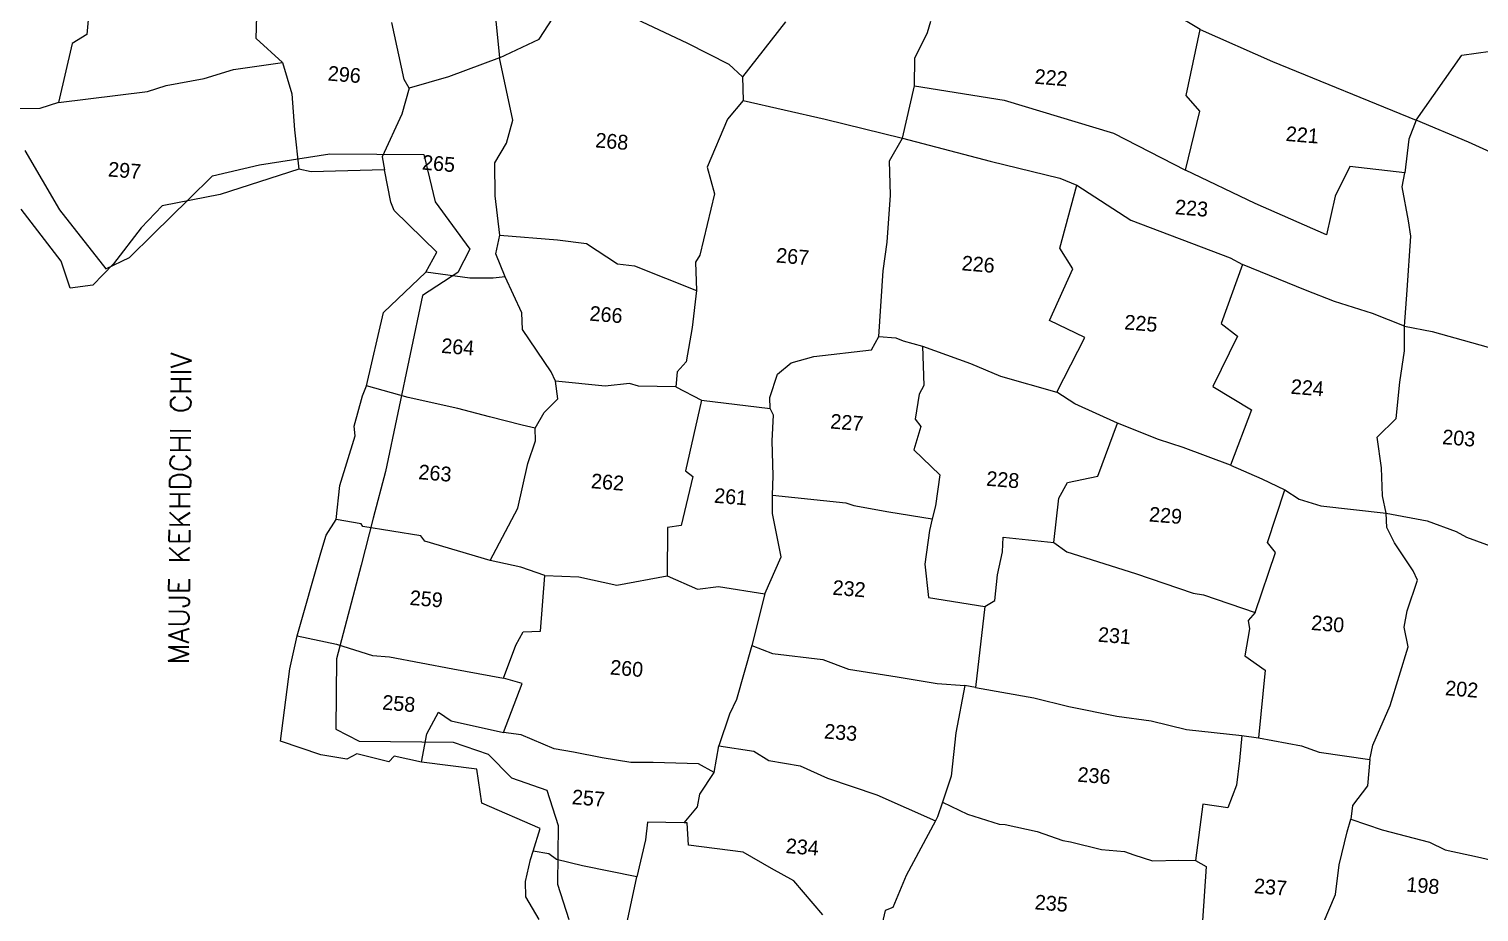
# Model space of a CAD drawing. Header units: metres. Extents: x 286999 to 289862, y 2087634 to 2091131.
# Drawn here: x 287755 to 288663, y 2089191 to 2089744 of the extents above; entities that cross this region are included whole.
import ezdxf
from ezdxf.enums import TextEntityAlignment as Align

# ---------------------------------------------------------------- set-up
doc = ezdxf.new("R2010")
doc.units = ezdxf.units.M
doc.header["$LTSCALE"] = 10
doc.header["$MEASUREMENT"] = 0
for name, color, linetype in [('POLY_PARCEL', 6, 'Continuous'), ('TEXT_MAPOUT', 7, 'Continuous'), ('TEXT_PARCEL', 7, 'Continuous'), ('V_BOUND_LINE', 7, 'Continuous'), ('VILLAGE BOUNDRY', 15, 'Continuous')]:
    doc.layers.add(name, color=color, linetype=linetype)
doc.styles.get("Standard").update_dxf_attribs({"font": 'simplex.shx'})
doc.styles.add('TEXT_MAP', font='')
doc.styles.get('TEXT_MAP').set_extended_font_data('Kruti Dev 050')

msp = doc.modelspace()

# ---------------------------------------------------------------- linework, layer by layer
at = {"layer": 'POLY_PARCEL'}
for p, q in [((288042.19, 2089799.16), (288049.61, 2089725.92)), ((287792.86, 2089761.25), (287791.15, 2089740.4)), ((288109.71, 2089762.35), (288167.3, 2089735.07)), ((287897.15, 2089738.07), (287897.49, 2089751.9)), ((287989.84, 2089712.2), (287982.08, 2089748.08)), ((288074.39, 2089737.53), (288083, 2089750.68)), ((288228.8, 2089748.38), (288201.77, 2089713.9)), ((288317.75, 2089741.63), (288319.77, 2089748.78)), ((288488.54, 2089743.52), (288472.3, 2089753.17)), ((287791.15, 2089740.4), (287781.98, 2089734.82)), ((287913.73, 2089722.85), (287897.15, 2089738.07)), ((288049.61, 2089725.92), (288074.39, 2089737.53)), ((288309.71, 2089725.66), (288317.75, 2089741.63)), ((288479.62, 2089702.28), (288488.54, 2089743.52)), ((288488.54, 2089743.52), (288533.67, 2089723.59)), ((287781.98, 2089734.82), (287773.41, 2089697.9)), ((288167.3, 2089735.07), (288193.16, 2089721.87)), ((288623.78, 2089686.91), (288652.28, 2089727.49)), ((288652.28, 2089727.49), (288670.31, 2089729.97)), ((287864.59, 2089713.01), (287882.88, 2089718.64)), ((287882.88, 2089718.64), (287913.73, 2089722.85)), ((287913.73, 2089722.85), (287919.46, 2089703.24)), ((288049.61, 2089725.92), (288017.72, 2089713.88)), ((288057.9, 2089686.83), (288049.61, 2089725.92)), ((288193.16, 2089721.87), (288201.77, 2089713.9)), ((288309.48, 2089708.26), (288309.71, 2089725.66)), ((288533.67, 2089723.59), (288623.78, 2089686.91)), ((287829.05, 2089704.83), (287840.85, 2089708.62)), ((287840.85, 2089708.62), (287864.59, 2089713.01)), ((287992.97, 2089706.8), (287989.84, 2089712.2)), ((288017.72, 2089713.88), (287992.97, 2089706.8)), ((288201.77, 2089713.9), (288202.15, 2089699.22)), ((287773.41, 2089697.9), (287829.05, 2089704.83)), ((287919.46, 2089703.24), (287921.24, 2089680.87)), ((287992.97, 2089706.8), (287988.47, 2089690.53)), ((288302.05, 2089675.6), (288309.48, 2089708.26)), ((288309.48, 2089708.26), (288365.67, 2089699.32)), ((288488.33, 2089692.45), (288479.62, 2089702.28)), ((287761.61, 2089694.12), (287715.99, 2089693.49)), ((287773.41, 2089697.9), (287761.61, 2089694.12)), ((287988.47, 2089690.53), (287975.98, 2089663.84)), ((288202.15, 2089699.22), (288192.28, 2089687.52)), ((288202.15, 2089699.22), (288253.49, 2089687.49)), ((288365.67, 2089699.32), (288434.11, 2089678.68)), ((288479.37, 2089655.57), (288488.33, 2089692.45)), ((288053.95, 2089672.5), (288057.9, 2089686.83)), ((288192.28, 2089687.52), (288179.59, 2089657.32)), ((288253.49, 2089687.49), (288302.05, 2089675.6)), ((288623.78, 2089686.91), (288619.24, 2089675.01)), ((288656.58, 2089673), (288623.78, 2089686.91)), ((287921.24, 2089680.87), (287923.84, 2089656.18)), ((288046.59, 2089660.04), (288053.95, 2089672.5)), ((288293.89, 2089661.42), (288302.05, 2089675.6)), ((288302.05, 2089675.6), (288356.99, 2089661.23)), ((288434.11, 2089678.68), (288479.37, 2089655.57)), ((288619.24, 2089675.01), (288616.71, 2089653.83)), ((288677.22, 2089663.78), (288656.58, 2089673)), ((287975.98, 2089663.84), (287977.63, 2089655.77)), ((288046.89, 2089639.42), (288046.59, 2089660.04)), ((288179.59, 2089657.32), (288184.24, 2089640.72)), ((288294.51, 2089639.99), (288293.89, 2089661.42)), ((288356.99, 2089661.23), (288400.5, 2089650.54)), ((288522.82, 2089634.59), (288479.37, 2089655.57)), ((288582.17, 2089657.85), (288573.12, 2089639.19)), ((288616.71, 2089653.83), (288582.17, 2089657.85)), ((288400.5, 2089650.54), (288411.23, 2089646.1)), ((288400.55, 2089606.72), (288411.23, 2089646.1)), ((288411.23, 2089646.1), (288445.1, 2089624.32)), ((288615.07, 2089645.11), (288616.71, 2089653.83)), ((288618.88, 2089623.81), (288615.07, 2089645.11)), ((288049.75, 2089614.86), (288046.89, 2089639.42)), ((288184.24, 2089640.72), (288175.1, 2089602.42)), ((288292.49, 2089610.46), (288294.51, 2089639.99)), ((288573.12, 2089639.19), (288567.58, 2089615.09)), ((288567.58, 2089615.09), (288522.82, 2089634.59)), ((288445.1, 2089624.32), (288507.35, 2089600.61)), ((288620.46, 2089614.18), (288618.88, 2089623.81)), ((288047.21, 2089603.19), (288049.75, 2089614.86)), ((288049.75, 2089614.86), (288085.96, 2089611.9)), ((288085.96, 2089611.9), (288104, 2089609.63)), ((288104, 2089609.63), (288123.57, 2089596.94)), ((288289.83, 2089592.46), (288292.49, 2089610.46)), ((288618.09, 2089580.32), (288620.46, 2089614.18)), ((288053.17, 2089588.84), (288047.21, 2089603.19)), ((288175.1, 2089602.42), (288172.32, 2089597.84)), ((288408.61, 2089593.78), (288400.55, 2089606.72)), ((288507.35, 2089600.61), (288514.93, 2089596.43)), ((288030.9, 2089587.89), (288003.38, 2089591.72)), ((288123.57, 2089596.94), (288134.16, 2089595.68)), ((288134.16, 2089595.68), (288172.92, 2089580.23)), ((288172.32, 2089597.84), (288172.92, 2089580.23)), ((288287.27, 2089551.48), (288289.83, 2089592.46)), ((288394.06, 2089561.32), (288408.61, 2089593.78)), ((288514.93, 2089596.43), (288501.61, 2089559.51)), ((288554.49, 2089580.32), (288514.93, 2089596.43)), ((288045.56, 2089587.88), (288030.9, 2089587.89)), ((288053.17, 2089588.84), (288045.56, 2089587.88)), ((288063.6, 2089566.21), (288053.17, 2089588.84)), ((288172.92, 2089580.23), (288170.23, 2089557.09)), ((288572.54, 2089573.3), (288554.49, 2089580.32)), ((288596.49, 2089565.8), (288572.54, 2089573.3)), ((288616.44, 2089557.83), (288618.09, 2089580.32)), ((288063.95, 2089555.7), (288063.6, 2089566.21)), ((288616.44, 2089557.83), (288596.49, 2089565.8)), ((288081.99, 2089529.28), (288063.95, 2089555.7)), ((288170.23, 2089557.09), (288166.49, 2089535.61)), ((288416.18, 2089550.79), (288394.06, 2089561.32)), ((288501.61, 2089559.51), (288511.74, 2089551.69)), ((288616.36, 2089542.39), (288616.44, 2089557.83)), ((288616.44, 2089557.83), (288633.81, 2089554.48)), ((288633.81, 2089554.48), (288716.71, 2089531.46)), ((288282.63, 2089543.15), (288287.27, 2089551.48)), ((288287.27, 2089551.48), (288297.9, 2089550.62)), ((288297.9, 2089550.62), (288302.49, 2089548.66)), ((288302.49, 2089548.66), (288314.5, 2089545.3)), ((288314.5, 2089545.3), (288344.52, 2089534.52)), ((288314.5, 2089545.3), (288315.26, 2089520.68)), ((288398.72, 2089516.58), (288416.18, 2089550.79)), ((288511.74, 2089551.69), (288496.48, 2089520.07)), ((288232.21, 2089534.99), (288246.41, 2089538.97)), ((288246.41, 2089538.97), (288282.63, 2089543.15)), ((288613.57, 2089522.82), (288616.36, 2089542.39)), ((288084.69, 2089523.52), (288081.99, 2089529.28)), ((288160.83, 2089529.35), (288160.06, 2089519.9)), ((288166.49, 2089535.61), (288160.83, 2089529.35)), ((288218.93, 2089513.11), (288223.7, 2089527.76)), ((288223.7, 2089527.76), (288232.21, 2089534.99)), ((288344.52, 2089534.52), (288363.29, 2089526.65)), ((287992.32, 2089513.26), (287966.16, 2089520.55)), ((288115.72, 2089520.37), (288084.69, 2089523.52)), ((288086.15, 2089512.31), (288084.69, 2089523.52)), ((288130.9, 2089521.89), (288115.72, 2089520.37)), ((288136.71, 2089520.23), (288130.9, 2089521.89)), ((288160.06, 2089519.9), (288136.71, 2089520.23)), ((288160.06, 2089519.9), (288176.01, 2089511.47)), ((288315.26, 2089520.68), (288312.45, 2089515.37)), ((288363.29, 2089526.65), (288398.72, 2089516.58)), ((288496.48, 2089520.07), (288520.64, 2089505.42)), ((288611.31, 2089500.04), (288613.57, 2089522.82)), ((288023.45, 2089506.35), (287992.32, 2089513.26)), ((288077.54, 2089503.91), (288086.15, 2089512.31)), ((288176.01, 2089511.47), (288166.11, 2089467.31)), ((288176.01, 2089511.47), (288219.17, 2089506.36)), ((288219.17, 2089506.36), (288218.93, 2089513.11)), ((288312.45, 2089515.37), (288309.98, 2089499.73)), ((288410.02, 2089509.32), (288398.72, 2089516.58)), ((288436.76, 2089497.24), (288410.02, 2089509.32)), ((288043.24, 2089501.17), (288023.45, 2089506.35)), ((288063.81, 2089495.92), (288043.24, 2089501.17)), ((288071.98, 2089494.07), (288077.54, 2089503.91)), ((288221.14, 2089502.24), (288219.17, 2089506.36)), ((288220.46, 2089486), (288221.14, 2089502.24)), ((288309.98, 2089499.73), (288313.56, 2089495.08)), ((288520.64, 2089505.42), (288507.51, 2089470.85)), ((288599.26, 2089488.35), (288611.31, 2089500.04)), ((288071.98, 2089494.07), (288063.81, 2089495.92)), ((288072.12, 2089486.13), (288071.98, 2089494.07)), ((288313.56, 2089495.08), (288309.19, 2089480.39)), ((288424.36, 2089464.04), (288436.76, 2089497.24)), ((288462.46, 2089486.82), (288436.76, 2089497.24)), ((288067.39, 2089471.87), (288072.12, 2089486.13)), ((288220.95, 2089464.12), (288220.46, 2089486)), ((288477.91, 2089481.99), (288462.46, 2089486.82)), ((288507.51, 2089470.85), (288477.91, 2089481.99)), ((288602.05, 2089469.12), (288599.26, 2089488.35)), ((288309.19, 2089480.39), (288325.35, 2089464.82)), ((288061.13, 2089443.87), (288067.39, 2089471.87)), ((288170.7, 2089463.67), (288163.3, 2089433)), ((288166.11, 2089467.31), (288170.7, 2089463.67)), ((288220.62, 2089452.09), (288220.95, 2089464.12)), ((288325.35, 2089464.82), (288322.59, 2089445.44)), ((288405.41, 2089460.05), (288424.36, 2089464.04)), ((288507.51, 2089470.85), (288526.99, 2089462.19)), ((288602.6, 2089451.65), (288602.05, 2089469.12)), ((288399.85, 2089450.21), (288405.41, 2089460.05)), ((288526.99, 2089462.19), (288541.5, 2089455.46)), ((288530.55, 2089422.43), (288541.5, 2089455.46)), ((288541.5, 2089455.46), (288550.52, 2089449.57)), ((288220.62, 2089452.09), (288266.53, 2089447.36)), ((288220.66, 2089440.68), (288220.62, 2089452.09)), ((288266.53, 2089447.36), (288271.61, 2089445.64)), ((288271.61, 2089445.64), (288293.45, 2089441.57)), ((288322.59, 2089445.44), (288320.64, 2089437.14)), ((288396.78, 2089422.34), (288399.85, 2089450.21)), ((288550.52, 2089449.57), (288564.04, 2089445.3)), ((288564.04, 2089445.3), (288604.88, 2089440.77)), ((288604.88, 2089440.77), (288602.6, 2089451.65)), ((287962.86, 2089434.09), (287947.35, 2089436.91)), ((288043.8, 2089411.23), (288061.13, 2089443.87)), ((288225.94, 2089413.53), (288220.66, 2089440.68)), ((288293.45, 2089441.57), (288320.64, 2089437.14)), ((288320.64, 2089437.14), (288318.95, 2089429.9)), ((288605.4, 2089431.75), (288604.88, 2089440.77)), ((288604.88, 2089440.77), (288630.71, 2089436.02)), ((287963.91, 2089432.42), (287962.86, 2089434.09)), ((288000.29, 2089426.67), (287963.91, 2089432.42)), ((288154.72, 2089431.74), (288154.49, 2089401.54)), ((288163.3, 2089433), (288154.72, 2089431.74)), ((288318.95, 2089429.9), (288316.03, 2089408.76)), ((288610.17, 2089422.25), (288605.4, 2089431.75)), ((288630.71, 2089436.02), (288648.79, 2089429.39)), ((288648.79, 2089429.39), (288655.23, 2089425.69)), ((288002.79, 2089423.3), (288000.29, 2089426.67)), ((288043.8, 2089411.23), (288002.79, 2089423.3)), ((288364.62, 2089416.66), (288364.96, 2089425.74)), ((288364.96, 2089425.74), (288396.78, 2089422.34)), ((288396.78, 2089422.34), (288405.02, 2089416.52)), ((288535.57, 2089416.08), (288530.55, 2089422.43)), ((288621.81, 2089404.67), (288610.17, 2089422.25)), ((288655.23, 2089425.69), (288676.39, 2089418.02)), ((288062.86, 2089406.9), (288043.8, 2089411.23)), ((288215.77, 2089390.19), (288225.94, 2089413.53)), ((288361.46, 2089402.27), (288364.62, 2089416.66)), ((288405.02, 2089416.52), (288447.9, 2089403.11)), ((288523.01, 2089378.7), (288535.57, 2089416.08)), ((288078.04, 2089401.86), (288062.86, 2089406.9)), ((288075.18, 2089366.85), (288078.04, 2089401.86)), ((288078.04, 2089401.86), (288099.36, 2089400.91)), ((288099.36, 2089400.91), (288123.11, 2089395.8)), ((288123.11, 2089395.8), (288154.49, 2089401.54)), ((288154.49, 2089401.54), (288173.62, 2089393.25)), ((288316.03, 2089408.76), (288318.29, 2089387.98)), ((288359.74, 2089386.17), (288361.46, 2089402.27)), ((288447.9, 2089403.11), (288484.13, 2089390.65)), ((288624.51, 2089398.91), (288621.81, 2089404.67)), ((288173.62, 2089393.25), (288186.83, 2089394.94)), ((288186.83, 2089394.94), (288215.77, 2089390.19)), ((288618.17, 2089379.62), (288624.51, 2089398.91)), ((288215.77, 2089390.19), (288207.58, 2089358)), ((288318.29, 2089387.98), (288353.49, 2089382.33)), ((288353.49, 2089382.33), (288347.76, 2089331.71)), ((288353.49, 2089382.33), (288359.74, 2089386.17)), ((288484.13, 2089390.65), (288490.62, 2089389.67)), ((288490.62, 2089389.67), (288523.01, 2089378.7)), ((288523.01, 2089378.7), (288518.62, 2089373.52)), ((288518.62, 2089373.52), (288519.38, 2089368.31)), ((288616.16, 2089369.49), (288618.17, 2089379.62)), ((287922.85, 2089363.96), (287947.56, 2089358.7)), ((288059.81, 2089358.21), (288064.46, 2089366.54)), ((288064.46, 2089366.54), (288075.18, 2089366.85)), ((288519.38, 2089368.31), (288516.42, 2089351.52)), ((288618.7, 2089357.01), (288616.16, 2089369.49)), ((287947.56, 2089358.7), (287969.97, 2089351.72)), ((288052.17, 2089337.45), (288059.81, 2089358.21)), ((288207.58, 2089358), (288198.06, 2089324.04)), ((288207.58, 2089358), (288220.64, 2089352.97)), ((288607.38, 2089320.32), (288618.7, 2089357.01)), ((287969.97, 2089351.72), (287980.6, 2089350.85)), ((287980.6, 2089350.85), (288020.39, 2089343.24)), ((288220.64, 2089352.97), (288252.03, 2089349.21)), ((288252.03, 2089349.21), (288268.18, 2089343.14)), ((288516.42, 2089351.52), (288529.16, 2089342.56)), ((288020.39, 2089343.24), (288052.17, 2089337.45)), ((288063.78, 2089334.13), (288052.17, 2089337.45)), ((288268.18, 2089343.14), (288298.68, 2089338.27)), ((288298.68, 2089338.27), (288323.71, 2089334.24)), ((288529.16, 2089342.56), (288524.9, 2089300.14)), ((288052.16, 2089303.4), (288063.78, 2089334.13)), ((288323.71, 2089334.24), (288341.03, 2089332.82)), ((288341.03, 2089332.82), (288335.44, 2089303.18)), ((288347.76, 2089331.71), (288341.03, 2089332.82)), ((288347.76, 2089331.71), (288384.18, 2089325.24)), ((288198.06, 2089324.04), (288193.73, 2089314.95)), ((288384.18, 2089325.24), (288406.22, 2089319.75)), ((288406.22, 2089319.75), (288436.25, 2089313.6)), ((288596.63, 2089295.46), (288607.38, 2089320.32)), ((288003.99, 2089302.6), (288011.45, 2089316.25)), ((288011.45, 2089316.25), (288019.33, 2089310.85)), ((288019.33, 2089310.85), (288052.16, 2089303.4)), ((288193.73, 2089314.95), (288186.99, 2089295.14)), ((288436.25, 2089313.6), (288457.84, 2089310.83)), ((288457.84, 2089310.83), (288479.88, 2089305.34)), ((288000.74, 2089284.81), (288003.99, 2089302.6)), ((288063.14, 2089302.1), (288052.16, 2089303.4)), ((288083.82, 2089293.28), (288063.14, 2089302.1)), ((288335.44, 2089303.18), (288332.43, 2089276.11)), ((288479.88, 2089305.34), (288514.46, 2089301.5)), ((288514.46, 2089301.5), (288513.18, 2089285.84)), ((288514.46, 2089301.5), (288524.9, 2089300.14)), ((288524.9, 2089300.14), (288551.83, 2089295.16)), ((288095.92, 2089291.1), (288083.82, 2089293.28)), ((288113.87, 2089287.66), (288095.92, 2089291.1)), ((288184.03, 2089278.35), (288186.99, 2089295.14)), ((288186.99, 2089295.14), (288208.9, 2089291.76)), ((288208.9, 2089291.76), (288218.32, 2089285.84)), ((288551.83, 2089295.16), (288562.99, 2089291.08)), ((288562.99, 2089291.08), (288594.7, 2089286.51)), ((288594.7, 2089286.51), (288596.63, 2089295.46)), ((288131.84, 2089284.6), (288113.87, 2089287.66)), ((288145.72, 2089284.65), (288131.84, 2089284.6)), ((288174.18, 2089283.91), (288145.72, 2089284.65)), ((288184.03, 2089278.35), (288174.18, 2089283.91)), ((288218.32, 2089285.84), (288237.87, 2089282.66)), ((288237.87, 2089282.66), (288255.07, 2089274.91)), ((288513.18, 2089285.84), (288511.26, 2089270.57)), ((288594.7, 2089286.51), (288593.29, 2089270.15)), ((288175, 2089264.83), (288184.03, 2089278.35)), ((288255.07, 2089274.91), (288285.91, 2089264.47)), ((288332.43, 2089276.11), (288327.05, 2089259.85)), ((288173.57, 2089257.03), (288175, 2089264.83)), ((288285.91, 2089264.47), (288322.66, 2089248.15)), ((288511.26, 2089270.57), (288505.73, 2089256.27)), ((288593.29, 2089270.15), (288583.89, 2089257.84)), ((288165.29, 2089246.9), (288173.57, 2089257.03)), ((288327.05, 2089259.85), (288324.01, 2089250.66)), ((288327.05, 2089259.85), (288342.62, 2089252.44)), ((288490.14, 2089258.55), (288485.58, 2089223.37)), ((288505.73, 2089256.27), (288490.14, 2089258.55)), ((288583.89, 2089257.84), (288582.85, 2089249.2)), ((288142.26, 2089247.32), (288140.97, 2089236.34)), ((288165.29, 2089246.9), (288142.26, 2089247.32)), ((288167.19, 2089246.86), (288165.29, 2089246.9)), ((288168.03, 2089232.93), (288167.19, 2089246.86)), ((288322.66, 2089248.15), (288304.35, 2089213.86)), ((288324.01, 2089250.66), (288322.66, 2089248.15)), ((288342.62, 2089252.44), (288362.57, 2089246.11)), ((288362.57, 2089246.11), (288366.24, 2089245.81)), ((288366.24, 2089245.81), (288386.36, 2089241.48)), ((288580.53, 2089241.34), (288582.85, 2089249.2)), ((288582.85, 2089249.2), (288602.44, 2089242.57)), ((288140.97, 2089236.34), (288135.53, 2089213.19)), ((288386.36, 2089241.48), (288402.34, 2089235.81)), ((288575.48, 2089220.63), (288580.53, 2089241.34)), ((288602.44, 2089242.57), (288632.01, 2089234.78)), ((288080.45, 2089227.59), (288070.67, 2089229.2)), ((288085.31, 2089224.03), (288080.45, 2089227.59)), ((288202.14, 2089228.56), (288168.03, 2089232.93)), ((288219.93, 2089218.39), (288202.14, 2089228.56)), ((288402.34, 2089235.81), (288407.31, 2089235.07)), ((288407.31, 2089235.07), (288426.71, 2089230.13)), ((288426.71, 2089230.13), (288441.04, 2089228.96)), ((288441.04, 2089228.96), (288446.9, 2089226.8)), ((288632.01, 2089234.78), (288642.02, 2089229.94)), ((288642.02, 2089229.94), (288662.13, 2089225.61)), ((288101.61, 2089219.92), (288085.31, 2089224.03)), ((288135.53, 2089213.19), (288101.61, 2089219.92)), ((288233.95, 2089210.51), (288219.93, 2089218.39)), ((288446.9, 2089226.8), (288458.69, 2089223.15)), ((288458.69, 2089223.15), (288475.16, 2089223.48)), ((288475.16, 2089223.48), (288485.58, 2089223.37)), ((288485.58, 2089223.37), (288492.31, 2089219.47)), ((288492.31, 2089219.47), (288489.86, 2089185.46)), ((288573.28, 2089202.02), (288575.48, 2089220.63)), ((288662.13, 2089225.61), (288684.19, 2089220.45)), ((288127.82, 2089176.99), (288135.53, 2089213.19)), ((288252.05, 2089189.4), (288233.95, 2089210.51)), ((288304.35, 2089213.86), (288295.99, 2089193.95)), ((288565.42, 2089183.88), (288573.28, 2089202.02)), ((288291.07, 2089191.98), (288285.6, 2089168.23)), ((288295.99, 2089193.95), (288291.07, 2089191.98))]:
    msp.add_line(p, q, dxfattribs=at)
at = {"layer": 'V_BOUND_LINE'}
for p, q in [((287923.84, 2089656.18), (287874.69, 2089640.28)), ((287931.68, 2089654.55), (287923.84, 2089656.18)), ((287977.63, 2089655.77), (287931.68, 2089654.55)), ((287981.46, 2089635.53), (287977.63, 2089655.77)), ((287874.69, 2089640.28), (287838.24, 2089633.3)), ((287775.09, 2089598.62), (287749.84, 2089631.07)), ((287838.24, 2089633.3), (287825.14, 2089619.43)), ((287983.53, 2089630.38), (287981.46, 2089635.53)), ((288010.3, 2089604.28), (287983.53, 2089630.38)), ((287825.14, 2089619.43), (287807.85, 2089596.94)), ((288003.38, 2089591.72), (288010.3, 2089604.28)), ((287780.69, 2089581.73), (287775.09, 2089598.62)), ((287807.85, 2089596.94), (287794.79, 2089583.56)), ((287976.89, 2089566.49), (288003.38, 2089591.72)), ((287794.79, 2089583.56), (287780.69, 2089581.73)), ((287966.16, 2089520.55), (287976.89, 2089566.49)), ((287963.65, 2089514.28), (287966.16, 2089520.55)), ((287958.61, 2089495.26), (287963.65, 2089514.28)), ((287959.11, 2089489.25), (287958.61, 2089495.26)), ((287949.59, 2089458.15), (287959.11, 2089489.25)), ((287947.35, 2089436.91), (287949.59, 2089458.15)), ((287941.06, 2089426.97), (287947.35, 2089436.91)), ((287937.58, 2089416.05), (287941.06, 2089426.97)), ((287922.85, 2089363.96), (287937.58, 2089416.05)), ((287918.18, 2089343.42), (287922.85, 2089363.96)), ((287912.48, 2089298.06), (287918.18, 2089343.42)), ((287937.7, 2089289.53), (287912.48, 2089298.06)), ((287953.91, 2089286.7), (287937.7, 2089289.53)), ((287960.18, 2089290.18), (287953.91, 2089286.7)), ((287980.19, 2089285.05), (287960.18, 2089290.18)), ((287983.62, 2089288.7), (287980.19, 2089285.05)), ((288000.74, 2089284.81), (287983.62, 2089288.7)), ((288035.27, 2089280.49), (288000.74, 2089284.81)), ((288038.52, 2089259.31), (288035.27, 2089280.49)), ((288075.1, 2089243.36), (288038.52, 2089259.31)), ((288070.67, 2089229.2), (288075.1, 2089243.36)), ((288069.02, 2089223.94), (288070.67, 2089229.2)), ((288065.91, 2089210.24), (288069.02, 2089223.94)), ((288066.11, 2089200.49), (288065.91, 2089210.24)), ((288074.42, 2089186.36), (288066.11, 2089200.49))]:
    msp.add_line(p, q, dxfattribs=at)
at = {"layer": 'VILLAGE BOUNDRY'}
for p, q in [((287752.22, 2089667.76), (287773.91, 2089630.8)), ((287899.19, 2089658.95), (287943.37, 2089665.85)), ((287943.37, 2089665.85), (288002.19, 2089665.27)), ((288002.19, 2089665.27), (288009.24, 2089635.79)), ((287869.69, 2089651.9), (287899.19, 2089658.95)), ((287854.86, 2089637.33), (287869.69, 2089651.9)), ((287832.58, 2089615.5), (287854.86, 2089637.33)), ((287773.91, 2089630.8), (287802.94, 2089593.74)), ((288009.24, 2089635.79), (288031, 2089606.15)), ((287817.73, 2089600.94), (287832.58, 2089615.5)), ((287802.94, 2089593.74), (287817.73, 2089600.94)), ((288031, 2089606.15), (288023.51, 2089591.54)), ((288023.51, 2089591.54), (288001.31, 2089577.05)), ((288001.31, 2089577.05), (287993.6, 2089540.35)), ((287993.6, 2089540.35), (287978.16, 2089466.97)), ((287978.16, 2089466.97), (287970.52, 2089437.64)), ((287970.52, 2089437.64), (287962.86, 2089408.32)), ((287962.86, 2089408.32), (287947.56, 2089349.64)), ((287947.56, 2089349.64), (287947.12, 2089305.51)), ((287947.12, 2089305.51), (287961.76, 2089298.02)), ((287961.76, 2089298.02), (288020.58, 2089297.43)), ((288020.58, 2089297.43), (288042.56, 2089289.87)), ((288042.56, 2089289.87), (288057.12, 2089275.01)), ((288057.12, 2089275.01), (288079.11, 2089267.45)), ((288079.11, 2089267.45), (288086.23, 2089245.3)), ((288086.23, 2089245.3), (288085.86, 2089208.55)), ((288085.86, 2089208.55), (288093.01, 2089186.43))]:
    msp.add_line(p, q, dxfattribs=at)

# ---------------------------------------------------------------- texts
at = {"layer": 'TEXT_MAPOUT'}
msp.add_text('MAUJE KEKHDCHI CHIV', height=12.8369, rotation=89.50905, dxfattribs=at).set_placement((287854.92, 2089346.06))
at = {"layer": 'TEXT_PARCEL', "style": 'TEXT_MAP'}
for s, p in [('296', (287952.4, 2089715.45)), ('222', (288395.1, 2089713.55)), ('221', (288552.48, 2089677.69)), ('268', (288119.96, 2089673.6)), ('265', (288011.44, 2089659.7)), ('297', (287814.75, 2089655.42)), ('223', (288483.09, 2089631.79)), ('267', (288233.24, 2089601.54)), ('226', (288349.45, 2089596.64)), ('266', (288116.35, 2089565.14)), ('225', (288451.36, 2089559.66)), ('264', (288023.48, 2089544.95)), ('224', (288555.6, 2089519.42)), ('227', (288267.16, 2089497.67)), ('203', (288650.48, 2089487.82)), ('263', (288009.19, 2089465.87)), ('262', (288117.29, 2089460.24)), ('228', (288364.84, 2089461.79)), ('261', (288194.41, 2089451.13)), ('229', (288466.8, 2089439.39)), ('259', (288003.72, 2089387.14)), ('232', (288268.56, 2089393.53)), ('230', (288568.39, 2089371.48)), ('231', (288434.82, 2089364.12)), ('260', (288129.25, 2089343.6)), ('202', (288652.33, 2089330.64)), ('258', (287986.52, 2089321.63)), ('233', (288263.33, 2089303.53)), ('236', (288422.01, 2089276.49)), ('257', (288105.3, 2089262.41)), ('234', (288239.28, 2089231.81)), ('237', (288532.54, 2089206.74)), ('198', (288627.99, 2089207.68)), ('235', (288395.23, 2089196.56))]:
    msp.add_text(s, height=9.243, rotation=355.32171, dxfattribs=at).set_placement(p, align=Align.MIDDLE)

doc.saveas('drawing.dxf')
